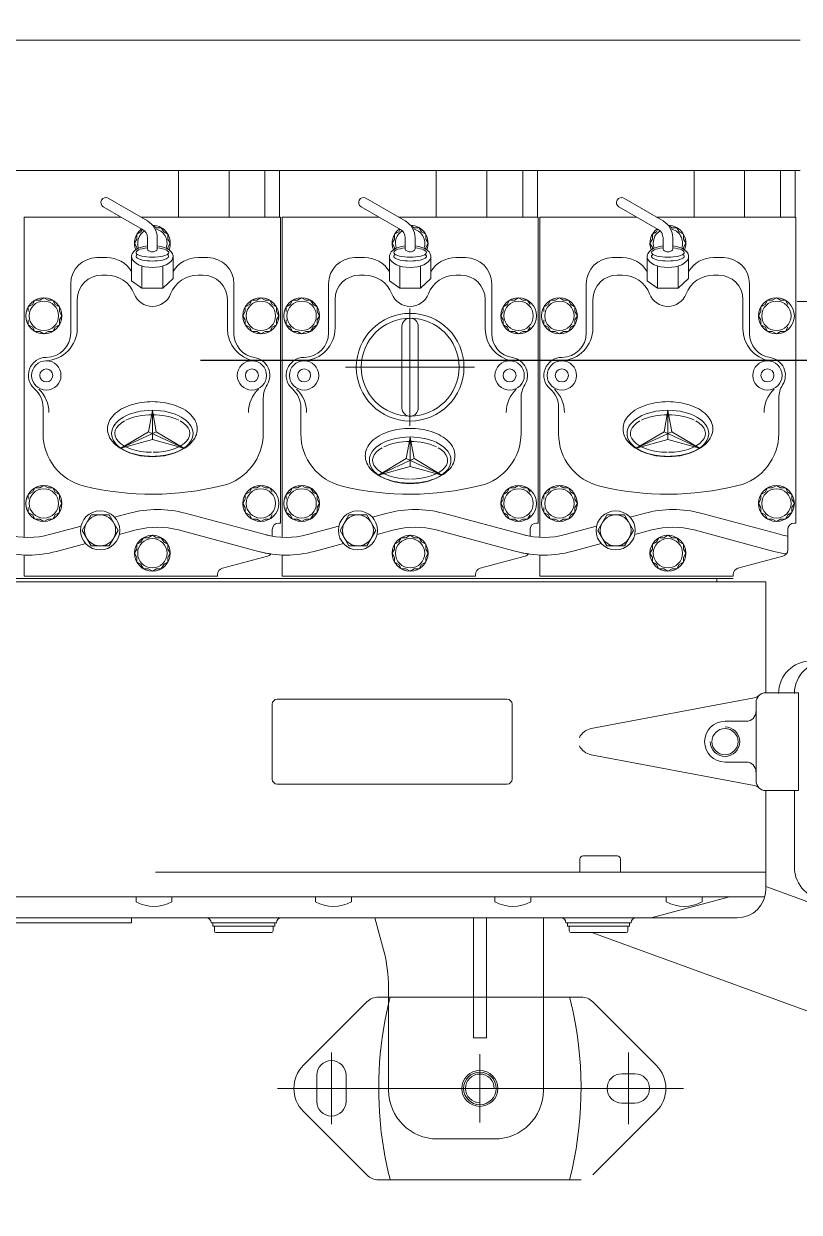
# Model space of a CAD drawing. Header units: millimetres. Extents: x 138823 to 235949, y -69097 to 9810.
# Drawn here: x 156812 to 157442, y -62109 to -61142 of the extents above; entities that cross this region are included whole.
import ezdxf

# ---------------------------------------------------------------- set-up
doc = ezdxf.new("R2010")
doc.units = ezdxf.units.MM
doc.layers.add('0 CASCO', color=7, linetype='Continuous')
doc.layers.add('18 MOTORES E GERADORES', color=14, linetype='Continuous')

msp = doc.modelspace()

# ---------------------------------------------------------------- linework, layer by layer
at = {"layer": '0 CASCO'}
msp.add_open_spline([(146126.82, -63082.43), (146215.2, -62795.19), (146379.47, -62261.32), (146662.98, -61525.14), (146952.93, -60892.1), (147256.1, -60339.25), (147575.41, -59852.68), (147907.4, -59416.74), (148141.96, -59149.6), (148256.81, -59018.8), (148433.31, -58947.24), (148727.39, -58828), (149267.37, -58647.62), (149866.81, -58474.54), (150582.08, -58311.64), (151284.25, -58193.33), (151973.43, -58111.08), (152654.36, -58054.75), (153543.21, -57999.79), (155031.62, -57935.04), (156745.07, -57864.17), (158569.82, -57805.45), (160341.66, -57766.36), (162120.51, -57748.95), (165904.25, -57749.27), (169966.48, -57750.37), (175373.8, -57746.84), (179241.25, -57811.37), (182508.18, -57806.12), (184198.21, -57821.16), (185099.59, -57853.67), (185777.92, -57894.45), (186463.78, -57957.95), (187165.87, -58051.15), (187764.5, -58157.33), (188457.23, -58303.85), (189171.48, -58483.36), (190011.86, -58727.13), (190763.31, -58970.47), (191465.34, -59223.25), (192112.93, -59490.62), (192717.78, -59794.93), (193303.42, -60159.33), (194045.73, -60703.56), (194777.19, -61289.72), (195509.51, -61831.95), (195966.55, -62134.88), (196376.02, -62363.42), (196709.38, -62514.02), (197110.89, -62645.03), (197514.32, -62741.27), (198015.82, -62842.38), (198542.47, -62935.23), (199173.55, -63014.6), (199598.12, -63056.87), (199854.89, -63082.43)], degree=3, knots=[0, 0, 0, 0, 901.347948, 1675.319997, 2364.677603, 2988.840142, 3564.913749, 4109.091785, 4631.178176, 4631.178176, 4631.178176, 5202.378251, 5582.891234, 6338.519578, 7073.266174, 7782.366384, 8473.718568, 9154.846991, 9831.879341, 11145.250803, 13624.165902, 14976.643804, 16622.243106, 18940.880075, 20313.267208, 27973.450232, 31127.646951, 36535.061714, 39576.620039, 40928.546533, 41604.908463, 42282.305172, 42966.969378, 43670.810001, 44406.445425, 44790.246915, 45794.849099, 46614.860763, 47415.011993, 48164.042526, 48852.838016, 49515.641376, 50192.856084, 50919.426916, 52275.645461, 53004.522816, 53652.759672, 53918.536496, 54410.868153, 54747.069908, 55184.163317, 55654.219696, 56281.932144, 56787.842028, 57561.948504, 57561.948504, 57561.948504, 57561.948504], dxfattribs=at)
at = {"layer": '18 MOTORES E GERADORES', "linetype": 'Continuous', "lineweight": 20}
for p, q in [((156395.3, -61155.45), (157443.11, -61155.45)), ((156308.43, -61261.61), (157443.11, -61261.61)), ((156937.48, -61299.44), (156937.48, -61261.61)), ((156978.62, -61299.44), (156978.62, -61261.61)), ((157007.82, -61299.44), (157007.82, -61261.61)), ((157019.76, -61299.44), (157019.76, -61261.61)), ((157147.16, -61299.44), (157147.16, -61261.61)), ((157188.3, -61299.44), (157188.3, -61261.61)), ((157217.5, -61299.44), (157217.5, -61261.61)), ((157229.44, -61299.44), (157229.44, -61261.61)), ((157356.85, -61299.44), (157356.85, -61261.61)), ((157397.99, -61299.44), (157397.99, -61261.61)), ((157427.18, -61299.44), (157427.18, -61261.61)), ((157439.13, -61299.44), (157439.13, -61261.61)), ((156912.27, -61302.53), (156880.34, -61284.1)), ((157121.95, -61302.53), (157090.03, -61284.1)), ((157331.63, -61302.53), (157299.71, -61284.1)), ((156908.28, -61309.42), (156876.36, -61290.99)), ((157117.97, -61309.42), (157086.04, -61290.99)), ((157327.65, -61309.42), (157295.73, -61290.99)), ((156890.99, -61299.44), (156812.07, -61299.44)), ((156812.07, -61299.44), (156812.07, -61559.86)), ((157020.42, -61299.44), (156906.91, -61299.44)), ((157020.42, -61299.44), (157020.42, -61548.27)), ((157021.75, -61299.44), (157021.75, -61559.85)), ((157100.67, -61299.44), (157021.75, -61299.44)), ((157230.11, -61299.44), (157116.6, -61299.44)), ((157230.11, -61299.44), (157230.11, -61548.27)), ((157231.43, -61299.44), (157231.43, -61559.86)), ((157310.35, -61299.44), (157231.43, -61299.44)), ((157439.79, -61299.44), (157326.28, -61299.44)), ((157439.79, -61299.44), (157439.79, -61548.27)), ((156906.99, -61311.42), (156903.6, -61313.37)), ((156903.6, -61313.37), (156903.6, -61317.28)), ((156908.18, -61309.36), (156906.99, -61311.42)), ((156919.63, -61308.03), (156916.72, -61306.34)), ((156923.55, -61308.03), (156919.63, -61308.03)), ((156925.5, -61311.42), (156923.55, -61308.03)), ((156928.89, -61313.37), (156925.5, -61311.42)), ((156928.89, -61317.28), (156928.89, -61313.37)), ((157116.67, -61311.42), (157113.29, -61313.37)), ((157113.29, -61313.37), (157113.29, -61317.28)), ((157117.86, -61309.36), (157116.67, -61311.42)), ((157129.32, -61308.03), (157126.4, -61306.34)), ((157133.23, -61308.03), (157129.32, -61308.03)), ((157135.18, -61311.42), (157133.23, -61308.03)), ((157138.57, -61313.37), (157135.18, -61311.42)), ((157138.57, -61317.28), (157138.57, -61313.37)), ((157326.36, -61311.42), (157322.97, -61313.37)), ((157322.97, -61313.37), (157322.97, -61317.28)), ((157327.54, -61309.36), (157326.36, -61311.42)), ((157339, -61308.03), (157336.08, -61306.34)), ((157342.91, -61308.03), (157339, -61308.03)), ((157344.87, -61311.42), (157342.91, -61308.03)), ((157348.25, -61313.37), (157344.87, -61311.42)), ((157348.25, -61317.28), (157348.25, -61313.37)), ((156903.6, -61317.28), (156901.65, -61320.67)), ((156901.65, -61320.67), (156903.6, -61324.06)), ((156903.6, -61324.06), (156903.6, -61325.48)), ((156912.27, -61325.36), (156912.27, -61316.32)), ((156920.23, -61325.36), (156920.23, -61316.32)), ((156930.85, -61320.67), (156928.89, -61317.28)), ((156928.89, -61324.06), (156930.85, -61320.67)), ((156928.89, -61325.48), (156928.89, -61324.06)), ((157113.29, -61317.28), (157111.33, -61320.67)), ((157111.33, -61320.67), (157113.29, -61324.06)), ((157113.29, -61324.06), (157113.29, -61325.48)), ((157121.95, -61325.36), (157121.95, -61316.32)), ((157129.91, -61325.36), (157129.91, -61316.32)), ((157140.53, -61320.67), (157138.57, -61317.28)), ((157138.57, -61324.06), (157140.53, -61320.67)), ((157138.57, -61325.48), (157138.57, -61324.06)), ((157322.97, -61317.28), (157321.01, -61320.67)), ((157321.01, -61320.67), (157322.97, -61324.06)), ((157322.97, -61324.06), (157322.97, -61325.48)), ((157331.63, -61325.36), (157331.63, -61316.32)), ((157339.59, -61325.36), (157339.59, -61316.32)), ((157350.21, -61320.67), (157348.25, -61317.28)), ((157348.25, -61324.06), (157350.21, -61320.67)), ((157348.25, -61325.48), (157348.25, -61324.06)), ((156871.13, -61332.37), (156879.11, -61332.37)), ((156899.39, -61330.92), (156899.39, -61351.35)), ((156933.1, -61330.92), (156933.1, -61349.39)), ((156953.38, -61332.37), (156961.37, -61332.37)), ((157080.81, -61332.37), (157088.8, -61332.37)), ((157109.07, -61330.92), (157109.07, -61351.35)), ((157142.79, -61330.92), (157142.79, -61349.39)), ((157163.06, -61332.37), (157171.05, -61332.37)), ((157290.49, -61332.37), (157298.48, -61332.37)), ((157318.76, -61330.92), (157318.76, -61351.35)), ((157352.47, -61330.92), (157352.47, -61349.39)), ((157372.75, -61332.37), (157380.73, -61332.37)), ((156907.82, -61339.24), (156907.82, -61357.23)), ((156924.68, -61339.24), (156924.68, -61357.23)), ((157117.5, -61339.24), (157117.5, -61357.23)), ((157134.36, -61339.24), (157134.36, -61357.23)), ((157327.18, -61339.24), (157327.18, -61357.23)), ((157344.04, -61339.24), (157344.04, -61357.23)), ((156849.89, -61353.61), (156849.89, -61393.66)), ((156875.11, -61346.59), (156879.11, -61346.59)), ((156907.82, -61357.23), (156899.39, -61351.35)), ((156924.68, -61357.23), (156933.1, -61349.39)), ((156953.38, -61346.59), (156957.39, -61346.59)), ((156982.6, -61353.61), (156982.6, -61394.07)), ((157059.57, -61353.61), (157059.57, -61393.66)), ((157084.79, -61346.59), (157088.8, -61346.59)), ((157117.5, -61357.23), (157109.07, -61351.35)), ((157134.36, -61357.23), (157142.79, -61349.39)), ((157163.06, -61346.59), (157167.07, -61346.59)), ((157192.28, -61353.61), (157192.28, -61394.07)), ((157269.26, -61353.61), (157269.26, -61393.66)), ((157294.47, -61346.59), (157298.48, -61346.59)), ((157327.18, -61357.23), (157318.76, -61351.35)), ((157344.04, -61357.23), (157352.47, -61349.39)), ((157372.75, -61346.59), (157376.75, -61346.59)), ((157401.97, -61353.61), (157401.97, -61394.07)), ((156907.82, -61357.23), (156924.68, -61357.23)), ((157117.5, -61357.23), (157134.36, -61357.23)), ((157327.18, -61357.23), (157344.04, -61357.23)), ((156818.74, -61370.47), (156815.35, -61372.43)), ((156815.35, -61372.43), (156815.35, -61376.34)), ((156820.7, -61367.08), (156818.74, -61370.47)), ((156824.61, -61367.08), (156820.7, -61367.08)), ((156827.99, -61365.13), (156824.61, -61367.08)), ((156831.38, -61367.08), (156827.99, -61365.13)), ((156835.29, -61367.08), (156831.38, -61367.08)), ((156837.25, -61370.47), (156835.29, -61367.08)), ((156840.64, -61372.43), (156837.25, -61370.47)), ((156840.64, -61376.34), (156840.64, -61372.43)), ((156855.2, -61366.5), (156855.2, -61389.7)), ((156977.29, -61366.5), (156977.29, -61390.26)), ((156995.24, -61370.47), (156991.86, -61372.43)), ((156991.86, -61372.43), (156991.86, -61376.34)), ((156997.2, -61367.08), (156995.24, -61370.47)), ((157001.11, -61367.08), (156997.2, -61367.08)), ((157004.5, -61365.13), (157001.11, -61367.08)), ((157007.89, -61367.08), (157004.5, -61365.13)), ((157011.8, -61367.08), (157007.89, -61367.08)), ((157013.75, -61370.47), (157011.8, -61367.08)), ((157013.75, -61370.47), (157017.14, -61372.43)), ((157017.14, -61372.43), (157017.14, -61376.34)), ((157028.42, -61370.47), (157025.03, -61372.43)), ((157025.03, -61372.43), (157025.03, -61376.34)), ((157030.38, -61367.08), (157028.42, -61370.47)), ((157034.29, -61367.08), (157030.38, -61367.08)), ((157037.68, -61365.13), (157034.29, -61367.08)), ((157041.06, -61367.08), (157037.68, -61365.13)), ((157044.98, -61367.08), (157041.06, -61367.08)), ((157046.93, -61370.47), (157044.98, -61367.08)), ((157050.32, -61372.43), (157046.93, -61370.47)), ((157050.32, -61376.34), (157050.32, -61372.43)), ((157064.88, -61366.5), (157064.88, -61389.7)), ((157186.98, -61366.5), (157186.98, -61390.26)), ((157204.93, -61370.47), (157201.54, -61372.43)), ((157201.54, -61372.43), (157201.54, -61376.34)), ((157206.88, -61367.08), (157204.93, -61370.47)), ((157210.79, -61367.08), (157206.88, -61367.08)), ((157214.18, -61365.13), (157210.79, -61367.08)), ((157217.57, -61367.08), (157214.18, -61365.13)), ((157221.48, -61367.08), (157217.57, -61367.08)), ((157223.44, -61370.47), (157221.48, -61367.08)), ((157238.1, -61370.47), (157234.72, -61372.43)), ((157234.72, -61372.43), (157234.72, -61376.34)), ((157240.06, -61367.08), (157238.1, -61370.47)), ((157243.97, -61367.08), (157240.06, -61367.08)), ((157247.36, -61365.13), (157243.97, -61367.08)), ((157250.75, -61367.08), (157247.36, -61365.13)), ((157254.66, -61367.08), (157250.75, -61367.08)), ((157256.61, -61370.47), (157254.66, -61367.08)), ((157260, -61372.43), (157256.61, -61370.47)), ((157260, -61376.34), (157260, -61372.43)), ((157274.57, -61366.5), (157274.57, -61389.7)), ((157396.66, -61366.5), (157396.66, -61390.26)), ((157414.61, -61370.47), (157411.22, -61372.43)), ((157411.22, -61372.43), (157411.22, -61376.34)), ((157416.57, -61367.08), (157414.61, -61370.47)), ((157420.48, -61367.08), (157416.57, -61367.08)), ((157423.86, -61365.13), (157420.48, -61367.08)), ((157427.25, -61367.08), (157423.86, -61365.13)), ((157431.16, -61367.08), (157427.25, -61367.08)), ((157433.12, -61370.47), (157431.16, -61367.08)), ((157604.61, -61368.18), (157440.71, -61368.18)), ((156842.59, -61379.73), (156840.64, -61376.34)), ((156840.64, -61383.11), (156842.59, -61379.73)), ((156991.86, -61376.34), (156989.9, -61379.73)), ((156989.9, -61379.73), (156991.86, -61383.11)), ((157017.14, -61376.34), (157019.1, -61379.73)), ((157019.1, -61379.73), (157017.14, -61383.11)), ((157052.28, -61379.73), (157050.32, -61376.34)), ((157050.32, -61383.11), (157052.28, -61379.73)), ((157125.82, -61469.23), (157125.82, -61373.83)), ((157201.54, -61376.34), (157199.58, -61379.73)), ((157199.58, -61379.73), (157201.54, -61383.11)), ((157261.96, -61379.73), (157260, -61376.34)), ((157260, -61383.11), (157261.96, -61379.73)), ((157411.22, -61376.34), (157409.27, -61379.73)), ((157409.27, -61379.73), (157411.22, -61383.11)), ((156815.35, -61383.11), (156815.35, -61387.03)), ((156815.35, -61387.03), (156818.74, -61388.98)), ((156818.74, -61388.98), (156820.7, -61392.37)), ((156820.7, -61392.37), (156824.61, -61392.37)), ((156824.61, -61392.37), (156827.99, -61394.32)), ((156827.99, -61394.32), (156831.38, -61392.37)), ((156831.38, -61392.37), (156835.29, -61392.37)), ((156835.29, -61392.37), (156837.25, -61388.98)), ((156837.25, -61388.98), (156840.64, -61387.03)), ((156840.64, -61387.03), (156840.64, -61383.11)), ((156991.86, -61383.11), (156991.86, -61387.03)), ((156991.86, -61387.03), (156995.24, -61388.98)), ((156995.24, -61388.98), (156997.2, -61392.37)), ((156997.2, -61392.37), (157001.11, -61392.37)), ((157001.11, -61392.37), (157004.5, -61394.32)), ((157004.5, -61394.32), (157007.89, -61392.37)), ((157007.89, -61392.37), (157011.8, -61392.37)), ((157011.8, -61392.37), (157013.75, -61388.98)), ((157017.14, -61387.03), (157013.75, -61388.98)), ((157017.14, -61383.11), (157017.14, -61387.03)), ((157025.03, -61383.11), (157025.03, -61387.03)), ((157025.03, -61387.03), (157028.42, -61388.98)), ((157028.42, -61388.98), (157030.38, -61392.37)), ((157030.38, -61392.37), (157034.29, -61392.37)), ((157034.29, -61392.37), (157037.68, -61394.32)), ((157037.68, -61394.32), (157041.06, -61392.37)), ((157041.06, -61392.37), (157044.98, -61392.37)), ((157044.98, -61392.37), (157046.93, -61388.98)), ((157046.93, -61388.98), (157050.32, -61387.03)), ((157050.32, -61387.03), (157050.32, -61383.11)), ((157119.29, -61454.71), (157119.29, -61388.35)), ((157132.56, -61454.71), (157132.56, -61388.35)), ((157201.54, -61383.11), (157201.54, -61387.03)), ((157201.54, -61387.03), (157204.93, -61388.98)), ((157204.93, -61388.98), (157206.88, -61392.37)), ((157206.88, -61392.37), (157210.79, -61392.37)), ((157210.79, -61392.37), (157214.18, -61394.32)), ((157214.18, -61394.32), (157217.57, -61392.37)), ((157217.57, -61392.37), (157221.48, -61392.37)), ((157221.48, -61392.37), (157223.44, -61388.98)), ((157234.72, -61383.11), (157234.72, -61387.03)), ((157234.72, -61387.03), (157238.1, -61388.98)), ((157238.1, -61388.98), (157240.06, -61392.37)), ((157240.06, -61392.37), (157243.97, -61392.37)), ((157243.97, -61392.37), (157247.36, -61394.32)), ((157247.36, -61394.32), (157250.75, -61392.37)), ((157250.75, -61392.37), (157254.66, -61392.37)), ((157254.66, -61392.37), (157256.61, -61388.98)), ((157256.61, -61388.98), (157260, -61387.03)), ((157260, -61387.03), (157260, -61383.11)), ((157411.22, -61383.11), (157411.22, -61387.03)), ((157411.22, -61387.03), (157414.61, -61388.98)), ((157414.61, -61388.98), (157416.57, -61392.37)), ((157416.57, -61392.37), (157420.48, -61392.37)), ((157420.48, -61392.37), (157423.86, -61394.32)), ((157423.86, -61394.32), (157427.25, -61392.37)), ((157427.25, -61392.37), (157431.16, -61392.37)), ((157431.16, -61392.37), (157433.12, -61388.98)), ((157178.38, -61421.53), (157073.48, -61421.53)), ((157006.49, -61446.55), (157006.49, -61475.33)), ((157216.17, -61446.55), (157216.17, -61475.33)), ((157425.85, -61446.55), (157425.85, -61475.33)), ((156827.33, -61454.27), (156827.33, -61475.66)), ((156916.25, -61456.86), (156913.09, -61473.97)), ((156916.25, -61456.5), (156916.25, -61480.38)), ((156919.4, -61473.97), (156916.25, -61456.86)), ((157037.01, -61454.27), (157037.01, -61475.66)), ((157246.7, -61454.27), (157246.7, -61475.66)), ((157335.61, -61456.86), (157332.46, -61473.97)), ((157335.61, -61456.5), (157335.61, -61480.38)), ((157338.77, -61473.97), (157335.61, -61456.86)), ((156913.09, -61473.97), (156890.55, -61487.42)), ((156919.4, -61473.97), (156890.55, -61487.42)), ((156913.09, -61473.97), (156941.94, -61487.42)), ((156941.94, -61487.42), (156919.4, -61473.97)), ((157125.93, -61478.64), (157122.78, -61495.75)), ((157125.93, -61478.29), (157125.93, -61502.16)), ((157129.08, -61495.75), (157125.93, -61478.64)), ((157332.46, -61473.97), (157309.92, -61487.42)), ((157338.77, -61473.97), (157309.92, -61487.42)), ((157332.46, -61473.97), (157361.3, -61487.42)), ((157361.3, -61487.42), (157338.77, -61473.97)), ((156916.25, -61480.38), (156890.55, -61487.42)), ((156941.94, -61487.42), (156916.25, -61480.38)), ((157335.61, -61480.38), (157309.92, -61487.42)), ((157361.3, -61487.42), (157335.61, -61480.38)), ((157122.78, -61495.75), (157100.24, -61509.2)), ((157129.08, -61495.75), (157100.24, -61509.2)), ((157122.78, -61495.75), (157151.62, -61509.2)), ((157151.62, -61509.2), (157129.08, -61495.75)), ((157125.93, -61502.16), (157100.24, -61509.2)), ((157151.62, -61509.2), (157125.93, -61502.16)), ((156827.99, -61517.75), (156824.61, -61519.7)), ((156831.38, -61519.7), (156827.99, -61517.75)), ((157004.5, -61517.75), (157001.11, -61519.7)), ((157007.89, -61519.7), (157004.5, -61517.75)), ((157037.68, -61517.75), (157034.29, -61519.7)), ((157041.06, -61519.7), (157037.68, -61517.75)), ((157214.18, -61517.75), (157210.79, -61519.7)), ((157217.57, -61519.7), (157214.18, -61517.75)), ((157247.36, -61517.75), (157243.97, -61519.7)), ((157250.75, -61519.7), (157247.36, -61517.75)), ((157423.86, -61517.75), (157420.48, -61519.7)), ((157427.25, -61519.7), (157423.86, -61517.75)), ((156818.74, -61523.09), (156815.35, -61525.04)), ((156815.35, -61525.04), (156815.35, -61528.96)), ((156820.7, -61519.7), (156818.74, -61523.09)), ((156824.61, -61519.7), (156820.7, -61519.7)), ((156835.29, -61519.7), (156831.38, -61519.7)), ((156837.25, -61523.09), (156835.29, -61519.7)), ((156840.64, -61525.04), (156837.25, -61523.09)), ((156840.64, -61528.96), (156840.64, -61525.04)), ((156995.24, -61523.09), (156991.86, -61525.04)), ((156991.86, -61525.04), (156991.86, -61528.96)), ((156997.2, -61519.7), (156995.24, -61523.09)), ((157001.11, -61519.7), (156997.2, -61519.7)), ((157011.8, -61519.7), (157007.89, -61519.7)), ((157013.75, -61523.09), (157011.8, -61519.7)), ((157028.42, -61523.09), (157025.03, -61525.04)), ((157025.03, -61525.04), (157025.03, -61528.96)), ((157030.38, -61519.7), (157028.42, -61523.09)), ((157034.29, -61519.7), (157030.38, -61519.7)), ((157044.98, -61519.7), (157041.06, -61519.7)), ((157046.93, -61523.09), (157044.98, -61519.7)), ((157050.32, -61525.04), (157046.93, -61523.09)), ((157050.32, -61528.96), (157050.32, -61525.04)), ((157204.93, -61523.09), (157201.54, -61525.04)), ((157201.54, -61525.04), (157201.54, -61528.96)), ((157206.88, -61519.7), (157204.93, -61523.09)), ((157210.79, -61519.7), (157206.88, -61519.7)), ((157221.48, -61519.7), (157217.57, -61519.7)), ((157223.44, -61523.09), (157221.48, -61519.7)), ((157238.1, -61523.09), (157234.72, -61525.04)), ((157234.72, -61525.04), (157234.72, -61528.96)), ((157240.06, -61519.7), (157238.1, -61523.09)), ((157243.97, -61519.7), (157240.06, -61519.7)), ((157254.66, -61519.7), (157250.75, -61519.7)), ((157256.61, -61523.09), (157254.66, -61519.7)), ((157260, -61525.04), (157256.61, -61523.09)), ((157260, -61528.96), (157260, -61525.04)), ((157414.61, -61523.09), (157411.22, -61525.04)), ((157411.22, -61525.04), (157411.22, -61528.96)), ((157416.57, -61519.7), (157414.61, -61523.09)), ((157420.48, -61519.7), (157416.57, -61519.7)), ((157431.16, -61519.7), (157427.25, -61519.7)), ((157433.12, -61523.09), (157431.16, -61519.7)), ((157436.51, -61525.04), (157433.12, -61523.09)), ((157436.51, -61528.96), (157436.51, -61525.04)), ((156815.35, -61535.73), (156815.35, -61539.64)), ((156842.59, -61532.34), (156840.64, -61528.96)), ((156840.64, -61535.73), (156842.59, -61532.34)), ((156840.64, -61539.64), (156840.64, -61535.73)), ((156991.86, -61528.96), (156989.9, -61532.34)), ((156989.9, -61532.34), (156991.86, -61535.73)), ((156991.86, -61535.73), (156991.86, -61539.64)), ((157025.03, -61535.73), (157025.03, -61539.64)), ((157052.28, -61532.34), (157050.32, -61528.96)), ((157050.32, -61535.73), (157052.28, -61532.34)), ((157050.32, -61539.64), (157050.32, -61535.73)), ((157201.54, -61528.96), (157199.58, -61532.34)), ((157199.58, -61532.34), (157201.54, -61535.73)), ((157201.54, -61535.73), (157201.54, -61539.64)), ((157234.72, -61535.73), (157234.72, -61539.64)), ((157261.96, -61532.34), (157260, -61528.96)), ((157260, -61535.73), (157261.96, -61532.34)), ((157260, -61539.64), (157260, -61535.73)), ((157411.22, -61528.96), (157409.27, -61532.34)), ((157409.27, -61532.34), (157411.22, -61535.73)), ((157411.22, -61535.73), (157411.22, -61539.64)), ((157438.46, -61532.34), (157436.51, -61528.96)), ((157436.51, -61535.73), (157438.46, -61532.34)), ((157436.51, -61539.64), (157436.51, -61535.73)), ((156815.35, -61539.64), (156818.74, -61541.6)), ((156818.74, -61541.6), (156820.7, -61544.99)), ((156820.7, -61544.99), (156824.61, -61544.99)), ((156824.61, -61544.99), (156827.99, -61546.94)), ((156827.99, -61546.94), (156831.38, -61544.99)), ((156831.38, -61544.99), (156835.29, -61544.99)), ((156835.29, -61544.99), (156837.25, -61541.6)), ((156837.25, -61541.6), (156840.64, -61539.64)), ((156866.5, -61541.63), (156859.22, -61554.24)), ((156881.06, -61541.63), (156866.5, -61541.63)), ((156888.34, -61554.24), (156881.06, -61541.63)), ((156885.56, -61543.53), (156897.7, -61540.27)), ((157008.04, -61557.69), (156943.04, -61540.27)), ((156991.86, -61539.64), (156995.24, -61541.6)), ((156995.24, -61541.6), (156997.2, -61544.99)), ((156997.2, -61544.99), (157001.11, -61544.99)), ((157001.11, -61544.99), (157004.5, -61546.94)), ((157004.5, -61546.94), (157007.89, -61544.99)), ((157007.89, -61544.99), (157011.8, -61544.99)), ((157011.8, -61544.99), (157013.75, -61541.6)), ((157025.03, -61539.64), (157028.42, -61541.6)), ((157028.42, -61541.6), (157030.38, -61544.99)), ((157030.38, -61544.99), (157034.29, -61544.99)), ((157034.29, -61544.99), (157037.68, -61546.94)), ((157037.68, -61546.94), (157041.06, -61544.99)), ((157041.06, -61544.99), (157044.98, -61544.99)), ((157044.98, -61544.99), (157046.93, -61541.6)), ((157046.93, -61541.6), (157050.32, -61539.64)), ((157076.18, -61541.63), (157068.9, -61554.24)), ((157090.74, -61541.63), (157076.18, -61541.63)), ((157098.02, -61554.24), (157090.74, -61541.63)), ((157095.24, -61543.53), (157107.38, -61540.27)), ((157217.72, -61557.69), (157152.72, -61540.27)), ((157201.54, -61539.64), (157204.93, -61541.6)), ((157204.93, -61541.6), (157206.88, -61544.99)), ((157206.88, -61544.99), (157210.79, -61544.99)), ((157210.79, -61544.99), (157214.18, -61546.94)), ((157214.18, -61546.94), (157217.57, -61544.99)), ((157217.57, -61544.99), (157221.48, -61544.99)), ((157221.48, -61544.99), (157223.44, -61541.6)), ((157234.72, -61539.64), (157238.1, -61541.6)), ((157238.1, -61541.6), (157240.06, -61544.99)), ((157240.06, -61544.99), (157243.97, -61544.99)), ((157243.97, -61544.99), (157247.36, -61546.94)), ((157247.36, -61546.94), (157250.75, -61544.99)), ((157250.75, -61544.99), (157254.66, -61544.99)), ((157254.66, -61544.99), (157256.61, -61541.6)), ((157256.61, -61541.6), (157260, -61539.64)), ((157285.87, -61541.63), (157278.59, -61554.24)), ((157300.42, -61541.63), (157285.87, -61541.63)), ((157307.7, -61554.24), (157300.42, -61541.63)), ((157304.93, -61543.53), (157317.07, -61540.27)), ((157427.4, -61557.69), (157362.41, -61540.27)), ((157411.22, -61539.64), (157414.61, -61541.6)), ((157414.61, -61541.6), (157416.57, -61544.99)), ((157416.57, -61544.99), (157420.48, -61544.99)), ((157420.48, -61544.99), (157423.86, -61546.94)), ((157423.86, -61546.94), (157427.25, -61544.99)), ((157427.25, -61544.99), (157431.16, -61544.99)), ((157431.16, -61544.99), (157433.12, -61541.6)), ((157433.12, -61541.6), (157436.51, -61539.64)), ((156858.22, -61550.85), (156832.7, -61557.69)), ((156859.22, -61554.24), (156866.5, -61566.85)), ((156881.06, -61566.85), (156888.34, -61554.24)), ((156889.34, -61557.63), (156903.2, -61553.91)), ((157002.54, -61571.33), (156937.55, -61553.91)), ((157013.79, -61553.58), (157013.79, -61558.96)), ((157020.42, -61548.27), (157019.1, -61548.27)), ((157067.9, -61550.85), (157042.39, -61557.69)), ((157068.9, -61554.24), (157076.18, -61566.85)), ((157090.74, -61566.85), (157098.02, -61554.24)), ((157099.02, -61557.63), (157112.88, -61553.91)), ((157212.23, -61571.33), (157147.23, -61553.91)), ((157223.47, -61553.58), (157223.47, -61558.96)), ((157230.11, -61548.27), (157228.78, -61548.27)), ((157277.58, -61550.85), (157252.07, -61557.69)), ((157278.59, -61554.24), (157285.87, -61566.85)), ((157300.42, -61566.85), (157307.7, -61554.24)), ((157308.71, -61557.63), (157322.56, -61553.91)), ((157421.91, -61571.33), (157356.91, -61553.91)), ((157433.15, -61553.58), (157433.15, -61570.11)), ((157439.79, -61548.27), (157438.46, -61548.27)), ((156862, -61564.95), (156838.2, -61571.33)), ((156906.99, -61563.57), (156903.6, -61565.52)), ((156903.6, -61565.52), (156903.6, -61569.43)), ((156908.95, -61560.18), (156906.99, -61563.57)), ((156912.86, -61560.18), (156908.95, -61560.18)), ((156916.25, -61558.22), (156912.86, -61560.18)), ((156919.63, -61560.18), (156916.25, -61558.22)), ((156923.55, -61560.18), (156919.63, -61560.18)), ((156925.5, -61563.57), (156923.55, -61560.18)), ((156928.89, -61565.52), (156925.5, -61563.57)), ((156928.89, -61569.43), (156928.89, -61565.52)), ((157071.68, -61564.95), (157047.88, -61571.33)), ((157116.67, -61563.57), (157113.29, -61565.52)), ((157113.29, -61565.52), (157113.29, -61569.43)), ((157118.63, -61560.18), (157116.67, -61563.57)), ((157122.54, -61560.18), (157118.63, -61560.18)), ((157125.93, -61558.22), (157122.54, -61560.18)), ((157129.32, -61560.18), (157125.93, -61558.22)), ((157133.23, -61560.18), (157129.32, -61560.18)), ((157135.18, -61563.57), (157133.23, -61560.18)), ((157138.57, -61565.52), (157135.18, -61563.57)), ((157138.57, -61569.43), (157138.57, -61565.52)), ((157281.36, -61564.95), (157257.56, -61571.33)), ((157326.36, -61563.57), (157322.97, -61565.52)), ((157322.97, -61565.52), (157322.97, -61569.43)), ((157328.31, -61560.18), (157326.36, -61563.57)), ((157332.22, -61560.18), (157328.31, -61560.18)), ((157335.61, -61558.22), (157332.22, -61560.18)), ((157339, -61560.18), (157335.61, -61558.22)), ((157342.91, -61560.18), (157339, -61560.18)), ((157344.87, -61563.57), (157342.91, -61560.18)), ((157348.25, -61565.52), (157344.87, -61563.57)), ((157348.25, -61569.43), (157348.25, -61565.52)), ((156812.07, -61574.22), (156812.07, -61591.4)), ((156866.5, -61566.85), (156881.06, -61566.85)), ((156903.6, -61569.43), (156901.65, -61572.82)), ((156901.65, -61572.82), (156903.6, -61576.21)), ((156903.6, -61576.21), (156903.6, -61580.12)), ((156930.85, -61572.82), (156928.89, -61569.43)), ((156928.89, -61576.21), (156930.85, -61572.82)), ((156928.89, -61580.12), (156928.89, -61576.21)), ((157009.85, -61575.23), (156973.27, -61585.04)), ((157021.75, -61574.25), (157021.75, -61591.4)), ((157076.18, -61566.85), (157090.74, -61566.85)), ((157113.29, -61569.43), (157111.33, -61572.82)), ((157111.33, -61572.82), (157113.29, -61576.21)), ((157113.29, -61576.21), (157113.29, -61580.12)), ((157140.53, -61572.82), (157138.57, -61569.43)), ((157138.57, -61576.21), (157140.53, -61572.82)), ((157138.57, -61580.12), (157138.57, -61576.21)), ((157219.54, -61575.23), (157182.95, -61585.04)), ((157231.43, -61574.25), (157231.43, -61591.4)), ((157285.87, -61566.85), (157300.42, -61566.85)), ((157322.97, -61569.43), (157321.01, -61572.82)), ((157321.01, -61572.82), (157322.97, -61576.21)), ((157322.97, -61576.21), (157322.97, -61580.12)), ((157350.21, -61572.82), (157348.25, -61569.43)), ((157348.25, -61576.21), (157350.21, -61572.82)), ((157348.25, -61580.12), (157348.25, -61576.21)), ((157429.22, -61575.23), (157392.63, -61585.04)), ((156903.6, -61580.12), (156906.99, -61582.08)), ((156906.99, -61582.08), (156908.95, -61585.46)), ((156908.95, -61585.46), (156912.86, -61585.46)), ((156912.86, -61585.46), (156916.25, -61587.42)), ((156916.25, -61587.42), (156919.63, -61585.46)), ((156919.63, -61585.46), (156923.55, -61585.46)), ((156923.55, -61585.46), (156925.5, -61582.08)), ((156925.5, -61582.08), (156928.89, -61580.12)), ((157113.29, -61580.12), (157116.67, -61582.08)), ((157116.67, -61582.08), (157118.63, -61585.46)), ((157118.63, -61585.46), (157122.54, -61585.46)), ((157122.54, -61585.46), (157125.93, -61587.42)), ((157125.93, -61587.42), (157129.32, -61585.46)), ((157129.32, -61585.46), (157133.23, -61585.46)), ((157133.23, -61585.46), (157135.18, -61582.08)), ((157135.18, -61582.08), (157138.57, -61580.12)), ((157322.97, -61580.12), (157326.36, -61582.08)), ((157326.36, -61582.08), (157328.31, -61585.46)), ((157328.31, -61585.46), (157332.22, -61585.46)), ((157332.22, -61585.46), (157335.61, -61587.42)), ((157335.61, -61587.42), (157339, -61585.46)), ((157339, -61585.46), (157342.91, -61585.46)), ((157342.91, -61585.46), (157344.87, -61582.08)), ((157344.87, -61582.08), (157348.25, -61580.12)), ((157375.43, -61593.39), (156183.02, -61593.39)), ((156969.33, -61591.4), (156812.07, -61591.4)), ((156969.33, -61593.39), (156812.07, -61593.39)), ((156969.33, -61590.16), (156969.33, -61591.4)), ((157179.01, -61591.4), (157021.75, -61591.4)), ((157179.01, -61593.39), (157021.75, -61593.39)), ((157179.01, -61590.16), (157179.01, -61591.4)), ((157388.7, -61591.4), (157231.43, -61591.4)), ((157388.7, -61593.39), (157231.43, -61593.39)), ((157375.43, -61593.39), (157375.43, -61596.04)), ((157388.7, -61590.16), (157388.7, -61591.4)), ((157415.24, -61596.04), (156110.69, -61596.04)), ((157415.24, -61596.04), (157415.24, -61686.29)), ((157204.89, -61691.6), (157017.77, -61691.6)), ((157405.84, -61690.44), (157273.22, -61715.51)), ((157415.24, -61686.29), (157441.78, -61686.29)), ((157441.78, -61686.29), (157441.78, -61765.91)), ((157013.79, -61695.58), (157013.79, -61756.62)), ((157208.87, -61695.58), (157208.87, -61756.62)), ((157407.28, -61694.25), (157407.28, -61757.95)), ((157382.06, -61709.51), (157399.31, -61709.51)), ((157405.84, -61761.76), (157273.22, -61736.69)), ((157382.06, -61742.69), (157399.31, -61742.69)), ((157204.89, -61760.61), (157017.77, -61760.61)), ((157415.24, -61765.91), (157441.78, -61765.91)), ((157415.24, -61765.91), (157415.24, -61832.27)), ((157438.59, -61828.29), (157438.59, -61765.91)), ((157263.95, -61832.27), (157263.95, -61821.65)), ((157266.6, -61819), (157294.47, -61819)), ((157297.13, -61821.65), (157297.13, -61832.27)), ((157415.24, -61832.27), (156918.7, -61832.27)), ((157415.24, -61832.27), (157415.24, -61846.2)), ((157415.24, -61843.9), (157548.37, -61892.36)), ((156128.73, -61852.18), (157414.46, -61852.18)), ((156902.98, -61852.18), (156932.17, -61852.18)), ((156902.98, -61852.18), (156902.98, -61856.27)), ((156932.17, -61852.18), (156932.17, -61856.26)), ((157048.96, -61852.18), (157078.15, -61852.18)), ((157048.96, -61852.18), (157048.96, -61856.27)), ((157078.15, -61852.18), (157078.15, -61856.26)), ((157194.94, -61852.18), (157224.14, -61852.18)), ((157194.94, -61852.18), (157194.94, -61856.27)), ((157224.14, -61852.18), (157224.14, -61856.26)), ((157385.61, -61852.4), (157322.06, -61869.43)), ((157334.28, -61852.18), (157363.48, -61852.18)), ((157334.28, -61852.18), (157334.28, -61856.27)), ((157363.48, -61852.18), (157363.48, -61856.26)), ((156151.17, -61869.43), (157392.01, -61869.43)), ((156643.86, -61873.41), (156899.33, -61873.41)), ((156899.33, -61869.43), (156899.33, -61873.41)), ((156964.02, -61873.41), (157017.11, -61873.41)), ((156965.35, -61873.41), (156965.35, -61876.06)), ((157015.78, -61873.41), (157015.78, -61876.06)), ((157104.28, -61895.38), (157097.32, -61869.43)), ((157177.35, -61869.43), (157177.35, -61966.97)), ((157187.97, -61869.43), (157187.97, -61966.97)), ((157234.42, -61869.43), (157234.42, -62009.44)), ((157252.67, -61873.41), (157305.75, -61873.41)), ((157253.99, -61873.41), (157253.99, -61876.06)), ((157304.42, -61873.41), (157304.42, -61876.06)), ((156990.56, -61876.06), (156965.35, -61876.06)), ((156966.68, -61876.06), (156966.68, -61880.04)), ((156990.56, -61881.37), (156968, -61881.37)), ((156990.56, -61876.06), (157015.78, -61876.06)), ((156990.56, -61881.37), (157013.13, -61881.37)), ((157014.45, -61876.06), (157014.45, -61880.04)), ((157279.21, -61876.06), (157253.99, -61876.06)), ((157255.32, -61876.06), (157255.32, -61880.04)), ((157279.21, -61881.37), (157256.65, -61881.37)), ((157273.73, -61881.37), (157519.77, -61970.92)), ((157279.21, -61876.06), (157304.42, -61876.06)), ((157279.21, -61881.37), (157301.77, -61881.37)), ((157303.1, -61876.06), (157303.1, -61880.04)), ((157108.11, -61933.79), (157100.19, -61933.79)), ((157108.11, -61933.79), (157234.42, -61933.79)), ((157108.35, -61926.29), (157108.35, -62009.44)), ((157234.42, -61933.79), (157265.13, -61933.79)), ((157262.84, -61933.79), (157265.13, -61933.79)), ((157039.15, -61989.34), (157090.81, -61937.68)), ((157326.18, -61989.34), (157274.52, -61937.68)), ((157187.97, -61966.97), (157177.35, -61966.97)), ((157061.9, -62037.31), (157061.9, -61978.91)), ((157182.66, -61980.24), (157182.66, -62035.98)), ((157303.43, -62037.31), (157303.43, -61978.91)), ((157049.95, -62018.73), (157049.95, -61997.49)), ((157073.84, -62018.73), (157073.84, -61997.49)), ((157298.12, -61996.17), (157308.74, -61996.17)), ((157018.1, -62008.11), (157348.35, -62008.11)), ((157210.53, -62008.11), (157154.79, -62008.11)), ((157298.12, -62020.05), (157308.74, -62020.05)), ((157039.15, -62026.88), (157090.81, -62078.54)), ((157326.18, -62026.88), (157274.52, -62078.54)), ((157194.61, -62049.25), (157148.16, -62049.25)), ((157100.19, -62082.43), (157265.13, -62082.43))]:
    msp.add_line(p, q, dxfattribs=at)
at = {"layer": '18 MOTORES E GERADORES'}
for p, q in [((156955.5, -61415.78, -2867.5), (157426.3, -61415.78, -2937.86)), ((157426.3, -61415.78, -2937.86), (157869.44, -61415.78, -2991.67))]:
    msp.add_line(p, q, dxfattribs=at)
at = {"layer": '18 MOTORES E GERADORES', "linetype": 'Continuous', "lineweight": 20}
for centre, radius in [((156827.99, -61379.73), 14.6), ((156827.99, -61379.73), 11.94), ((157004.5, -61379.73), 14.6), ((157004.5, -61379.73), 11.94), ((157037.68, -61379.73), 14.6), ((157037.68, -61379.73), 11.94), ((157214.18, -61379.73), 14.6), ((157214.18, -61379.73), 11.94), ((157247.36, -61379.73), 14.6), ((157247.36, -61379.73), 11.94), ((157423.86, -61379.73), 14.6), ((157423.86, -61379.73), 11.94), ((157125.93, -61421.53), 43.79), ((157125.93, -61421.53), 39.81), ((156829.99, -61428.17), 11.94), ((156997.2, -61428.17), 11.94), ((157039.67, -61428.17), 11.94), ((157206.88, -61428.17), 11.94), ((157249.35, -61428.17), 11.94), ((157416.57, -61428.17), 11.94), ((156829.99, -61428.17), 5.31), ((156997.2, -61428.17), 5.31), ((157039.67, -61428.17), 5.31), ((157206.88, -61428.17), 5.31), ((157249.35, -61428.17), 5.31), ((157416.57, -61428.17), 5.31), ((156827.99, -61532.34), 14.6), ((157004.5, -61532.34), 14.6), ((157037.68, -61532.34), 14.6), ((157214.18, -61532.34), 14.6), ((157247.36, -61532.34), 14.6), ((157423.86, -61532.34), 14.6), ((156827.99, -61532.34), 11.94), ((157004.5, -61532.34), 11.94), ((157037.68, -61532.34), 11.94), ((157214.18, -61532.34), 11.94), ((157247.36, -61532.34), 11.94), ((157423.86, -61532.34), 11.94), ((156873.78, -61554.24), 15.93), ((156873.78, -61554.24), 12.61), ((157083.46, -61554.24), 15.93), ((157083.46, -61554.24), 12.61), ((157293.14, -61554.24), 15.93), ((157293.14, -61554.24), 12.61), ((156916.25, -61572.82), 14.6), ((156916.25, -61572.82), 11.94), ((157125.93, -61572.82), 14.6), ((157125.93, -61572.82), 11.94), ((157335.61, -61572.82), 14.6), ((157335.61, -61572.82), 11.94), ((157382.06, -61726.1), 10.62), ((157182.66, -62008.11), 14.6), ((157182.66, -62008.11), 13.27)]:
    msp.add_circle(centre, radius, dxfattribs=at)
for centre, radius, start, end in [((156878.35, -61287.54), 3.98, 60, 240), ((157088.04, -61287.54), 3.98, 60, 240), ((157297.72, -61287.54), 3.98, 60, 240), ((156904.3, -61316.32), 15.93, 0, 60), ((157113.99, -61316.32), 15.93, 0, 60), ((157323.67, -61316.32), 15.93, 0, 60), ((156916.25, -61320.67), 14.6, 126.76067, 201.76045), ((156916.25, -61320.67), 11.94, 122.45887, 199.86139), ((156904.3, -61316.32), 7.96, 0, 60), ((156916.25, -61320.67), 14.6, 338.23955, 89.02003), ((156916.25, -61320.67), 11.94, 340.13861, 79.57837), ((157125.93, -61320.67), 14.6, 126.76067, 201.76045), ((157125.93, -61320.67), 11.94, 122.45887, 199.86139), ((157113.99, -61316.32), 7.96, 0, 60), ((157125.93, -61320.67), 14.6, 338.23955, 89.02003), ((157125.93, -61320.67), 11.94, 340.13861, 79.57837), ((157335.61, -61320.67), 14.6, 126.76067, 201.76045), ((157335.61, -61320.67), 11.94, 122.45887, 199.86139), ((157323.67, -61316.32), 7.96, 0, 60), ((157335.61, -61320.67), 14.6, 338.23955, 89.02003), ((157335.61, -61320.67), 11.94, 340.13861, 79.57837), ((156871.13, -61353.61), 21.23, 90, 180), ((156879.11, -61356.26), 23.89, 31.91109, 90), ((156953.38, -61356.26), 23.89, 90, 148.08891), ((156961.37, -61353.61), 21.23, 0, 90), ((157080.81, -61353.61), 21.23, 90, 180), ((157088.8, -61356.26), 23.89, 31.91109, 90), ((157163.06, -61356.26), 23.89, 90, 148.08891), ((157171.05, -61353.61), 21.23, 0, 90), ((157290.49, -61353.61), 21.23, 90, 180), ((157298.48, -61356.26), 23.89, 31.91109, 90), ((157372.75, -61356.26), 23.89, 90, 148.08891), ((157380.73, -61353.61), 21.23, 0, 90), ((156875.11, -61366.5), 19.91, 90, 180), ((156879.11, -61370.48), 23.89, 21.13843, 90), ((156953.38, -61370.48), 23.89, 90, 158.86157), ((156957.39, -61366.5), 19.91, 0, 90), ((157084.79, -61366.5), 19.91, 90, 180), ((157088.8, -61370.48), 23.89, 21.13843, 90), ((157163.06, -61370.48), 23.89, 90, 158.86157), ((157167.07, -61366.5), 19.91, 0, 90), ((157294.47, -61366.5), 19.91, 90, 180), ((157298.48, -61370.48), 23.89, 21.13843, 90), ((157372.75, -61370.48), 23.89, 90, 158.86157), ((157376.75, -61366.5), 19.91, 0, 90), ((156916.25, -61356.12), 15.93, 201.13843, 338.86157), ((157125.93, -61356.12), 15.93, 201.13843, 338.86157), ((157335.61, -61356.12), 15.93, 201.13843, 338.86157), ((157125.93, -61388.35), 6.64, 0, 180), ((156828.66, -61389.7), 26.54, 271.97611, 0), ((157003.84, -61390.26), 26.54, 180, 260.07181), ((157038.34, -61389.7), 26.54, 271.97611, 0), ((157213.52, -61390.26), 26.54, 180, 260.07181), ((157248.02, -61389.7), 26.54, 271.97611, 0), ((157423.2, -61390.26), 26.54, 180, 260.07181), ((156829.99, -61393.66), 19.91, 270, 0), ((157002.51, -61394.07), 19.91, 180, 261.15012), ((157039.67, -61393.66), 19.91, 270, 0), ((157212.19, -61394.07), 19.91, 180, 261.15012), ((157249.35, -61393.66), 19.91, 270, 0), ((157421.87, -61394.07), 19.91, 180, 261.15012), ((156829.99, -61428.17), 14.6, 90, 229.16778), ((156997.2, -61428.17), 14.6, 327.79577, 81.15012), ((157039.67, -61428.17), 14.6, 90, 229.16778), ((157206.88, -61428.17), 14.6, 327.79577, 81.15012), ((157249.35, -61428.17), 14.6, 90, 229.16778), ((157416.57, -61428.17), 14.6, 327.79577, 81.15012), ((156807.42, -61454.27), 19.91, 0, 49.16778), ((156805.53, -61458.39), 26.54, 0, 46.1475), ((157020.99, -61458.39), 26.54, 133.8525, 180), ((157026.4, -61446.55), 19.91, 147.79577, 180), ((157017.11, -61454.27), 19.91, 0, 49.16778), ((157015.21, -61458.39), 26.54, 0, 46.1475), ((157230.67, -61458.39), 26.54, 133.8525, 180), ((157236.08, -61446.55), 19.91, 147.79577, 180), ((157226.79, -61454.27), 19.91, 0, 49.16778), ((157224.89, -61458.39), 26.54, 0, 46.1475), ((157440.36, -61458.39), 26.54, 133.8525, 180), ((157445.76, -61446.55), 19.91, 147.79577, 180), ((157125.93, -61454.71), 6.64, 180, 0), ((156871.13, -61475.66), 43.79, 180, 256.5335), ((156962.7, -61475.33), 43.79, 283.87037, 0), ((157080.81, -61475.66), 43.79, 180, 256.5335), ((157172.38, -61475.33), 43.79, 283.87037, 0), ((157290.49, -61475.66), 43.79, 180, 256.5335), ((157382.06, -61475.33), 43.79, 283.87037, 0), ((156916.25, -61287.23), 237.55, 256.5335, 283.87037), ((157125.93, -61287.23), 237.55, 256.5335, 283.87037), ((157335.61, -61287.23), 237.55, 256.5335, 283.87037), ((156920.37, -61624.88), 87.59, 75, 105), ((157130.05, -61624.88), 87.59, 75, 105), ((157339.74, -61624.88), 87.59, 75, 105), ((156920.37, -61618.01), 66.36, 75, 105), ((157019.1, -61553.58), 5.31, 90, 180), ((157130.05, -61618.01), 66.36, 75, 105), ((157228.78, -61553.58), 5.31, 90, 180), ((157339.74, -61618.01), 66.36, 75, 105), ((157438.46, -61553.58), 5.31, 90, 180), ((156815.53, -61493.6), 66.36, 255, 285), ((157025.21, -61493.6), 66.36, 255, 285), ((157025.21, -61493.6), 66.36, 255, 260.08666), ((157234.9, -61493.6), 66.36, 255, 285), ((157234.9, -61493.6), 66.36, 255, 260.08666), ((157444.58, -61493.6), 66.36, 255, 260.08666), ((156815.53, -61486.73), 87.59, 255, 285), ((157025.21, -61486.73), 87.59, 255, 285), ((157025.21, -61486.73), 87.59, 255, 261.74503), ((157008.48, -61570.11), 5.31, 285, 321.5301), ((157234.9, -61486.73), 87.59, 255, 285), ((157234.9, -61486.73), 87.59, 255, 261.74503), ((157218.16, -61570.11), 5.31, 285, 322.5), ((157444.58, -61486.73), 87.59, 255, 261.74503), ((157427.85, -61570.11), 5.31, 285, 0), ((156974.64, -61590.16), 5.31, 105, 180), ((157184.32, -61590.16), 5.31, 105, 180), ((157394, -61590.16), 5.31, 105, 180), ((157452.15, -61686.95), 26.54, 90, 180), ((157465.13, -61686.95), 26.54, 90, 180), ((157017.77, -61695.58), 3.98, 90, 180), ((157204.89, -61695.58), 3.98, 0, 90), ((157404.36, -61682.62), 7.96, 280.70326, 313.08011), ((157415.24, -61694.25), 7.96, 90, 180), ((157399.31, -61701.55), 7.96, 270, 0), ((157382.06, -61726.1), 16.59, 90, 270), ((157275.4, -61728.38), 13.05, 99.52429, 154.89084), ((157382.06, -61726.1), 11.94, 180, 90), ((157275.4, -61723.82), 13.05, 205.10916, 260.47571), ((157399.31, -61750.65), 7.96, 0, 90), ((157017.77, -61756.62), 3.98, 180, 270), ((157204.89, -61756.62), 3.98, 270, 0), ((157415.24, -61757.95), 7.96, 180, 270), ((157404.36, -61769.58), 7.96, 46.91989, 79.29674), ((157266.6, -61821.65), 2.65, 90, 180), ((157294.47, -61821.65), 2.65, 0, 90), ((157465.13, -61828.29), 26.54, 180, 270), ((157392.01, -61846.2), 23.22, 270, 0), ((156917.57, -61830.96), 29.21, 240.02715, 299.9918), ((157063.55, -61830.96), 29.21, 240.02715, 299.9918), ((157209.53, -61830.96), 29.21, 240.02715, 299.9918), ((157348.88, -61830.96), 29.21, 240.02715, 299.9918), ((156960.04, -61873.41), 3.98, 0, 90), ((157021.09, -61873.41), 3.98, 90, 180), ((157248.69, -61873.41), 3.98, 0, 90), ((157309.73, -61873.41), 3.98, 90, 180), ((156968, -61880.04), 1.33, 180, 270), ((157013.13, -61880.04), 1.33, 270, 0), ((157256.65, -61880.04), 1.33, 180, 270), ((157301.77, -61880.04), 1.33, 270, 0), ((156988.91, -61926.29), 119.44, 0, 15), ((157100.19, -61947.06), 13.27, 90, 135), ((157402.3, -62008.11), 301.92, 165.74997, 186.20495), ((156963.03, -62008.11), 301.92, 11.59494, 14.25003), ((157265.13, -61947.06), 13.27, 45, 90), ((156963.03, -62008.11), 301.92, 345.74997, 11.59494), ((157057.92, -62008.11), 26.54, 135, 225), ((157061.9, -61997.49), 11.94, 0, 180), ((157307.41, -62008.11), 26.54, 315, 45), ((157182.66, -62008.11), 11.68, 0, 270), ((157298.12, -62008.11), 11.94, 90, 270), ((157308.74, -62008.11), 11.94, 270, 90), ((157148.16, -62009.44), 39.81, 180, 270), ((157194.61, -62009.44), 39.81, 270, 0), ((157061.9, -62018.73), 11.94, 180, 0), ((157402.3, -62008.11), 301.92, 186.20495, 194.25003), ((157100.19, -62069.16), 13.27, 225, 270)]:
    msp.add_arc(centre, radius, start, end, dxfattribs=at)
for centre, major_axis, ratio, start_param, end_param in [((156916.25, -61331.44), (16.89, 0), 0.532699, 1.808823, 7.615955), ((156916.25, -61328.19), (13.27, 0), 0.293359, 1.875489, 7.549289), ((157125.93, -61331.44), (-16.89, 0), 0.532699, -1.33277, 4.474362), ((157125.93, -61328.19), (13.27, 0), 0.293359, 1.875489, 7.549289), ((157335.61, -61331.44), (-16.89, 0), 0.532699, -1.33277, 4.474362), ((157335.61, -61328.19), (13.27, 0), 0.293359, 1.875489, 7.549289), ((156916.25, -61331.27), (-13.27, 0), 0.293359, -0.40723, 3.548823), ((156916.25, -61325.36), (3.98, 0), 0.56526, 3.141593, 6.283185), ((156916.25, -61331.44), (-13.27, 0), 0.293359, 4.647457, 4.777321), ((157125.93, -61331.27), (-13.27, 0), 0.293359, -0.40723, 3.548823), ((157125.93, -61325.36), (3.98, 0), 0.56526, 3.141593, 6.283185), ((157125.93, -61331.44), (-13.27, 0), 0.293359, 4.647457, 4.777321), ((157335.61, -61331.27), (-13.27, 0), 0.293359, -0.40723, 3.548823), ((157335.61, -61325.36), (3.98, 0), 0.56526, 3.141593, 6.283185), ((157335.61, -61331.44), (-13.27, 0), 0.293359, 4.647457, 4.777321)]:
    msp.add_ellipse(centre, major_axis=major_axis, ratio=ratio, start_param=start_param, end_param=end_param, dxfattribs=at)
at = {"layer": '18 MOTORES E GERADORES', "linetype": 'Continuous', "lineweight": 20, "extrusion": (0, 0, -1)}
for centre in [(156916.25, -61475.44), (157335.61, -61475.44), (157125.93, -61497.22)]:
    msp.add_ellipse(centre, major_axis=(-33.18, 0), ratio=0.570712, dxfattribs=at)
for centre, major_axis, start_param, end_param in [((156916.25, -61475.44), (-30.52, 0), 0.788963, 2.35263), ((157335.61, -61475.44), (-30.52, 0), 0.788963, 2.35263), ((156916.25, -61475.44), (30.52, 0), 1.590847, 3.873348), ((156916.25, -61475.44), (-30.52, 0), 2.409837, 4.692338), ((157335.61, -61475.44), (30.52, 0), 1.590847, 3.873348), ((157335.61, -61475.44), (-30.52, 0), 2.409837, 4.692338), ((157125.93, -61497.22), (30.52, 0), 1.590847, 3.873348), ((157125.93, -61497.22), (-30.52, 0), 0.788963, 2.35263), ((157125.93, -61497.22), (-30.52, 0), 2.409837, 4.692338)]:
    msp.add_ellipse(centre, major_axis=major_axis, ratio=0.50014, start_param=start_param, end_param=end_param, dxfattribs=at)
at = {"layer": '18 MOTORES E GERADORES', "linetype": 'Continuous', "lineweight": 20}
for points in [[(156879.75, -61471.77), (156879.75, -61469.83), (156880.17, -61467.78), (156881.91, -61463.84), (156883.23, -61461.93), (156886.65, -61458.44), (156888.75, -61456.86), (156893.53, -61454.14), (156896.2, -61452.99), (156901.82, -61451.2), (156904.8, -61450.54), (156910.56, -61449.71), (156913.34, -61449.52), (156919.15, -61449.52), (156921.93, -61449.71), (156927.7, -61450.54), (156930.68, -61451.2), (156936.29, -61452.99), (156938.96, -61454.14), (156943.74, -61456.86), (156945.84, -61458.44), (156949.27, -61461.93), (156950.59, -61463.84), (156952.33, -61467.78), (156952.74, -61469.83), (156952.74, -61473.71), (156952.33, -61475.76), (156950.59, -61479.7), (156949.27, -61481.61), (156945.84, -61485.1), (156943.74, -61486.68), (156938.96, -61489.4), (156936.29, -61490.55), (156930.68, -61492.34), (156927.7, -61493), (156921.93, -61493.83), (156919.15, -61494.02), (156913.34, -61494.02), (156910.56, -61493.83), (156904.8, -61493), (156901.82, -61492.34), (156896.2, -61490.55), (156893.53, -61489.4), (156888.75, -61486.68), (156886.65, -61485.1), (156883.23, -61481.61), (156881.91, -61479.7), (156880.17, -61475.76), (156879.75, -61473.71), (156879.75, -61471.77)], [(157299.12, -61471.77), (157299.12, -61469.83), (157299.53, -61467.78), (157301.27, -61463.84), (157302.59, -61461.93), (157306.02, -61458.44), (157308.12, -61456.86), (157312.89, -61454.14), (157315.57, -61452.99), (157321.18, -61451.2), (157324.16, -61450.54), (157329.92, -61449.71), (157332.71, -61449.52), (157338.52, -61449.52), (157341.3, -61449.71), (157347.06, -61450.54), (157350.04, -61451.2), (157355.66, -61452.99), (157358.33, -61454.14), (157363.1, -61456.86), (157365.21, -61458.44), (157368.63, -61461.93), (157369.95, -61463.84), (157371.69, -61467.78), (157372.11, -61469.83), (157372.11, -61473.71), (157371.69, -61475.76), (157369.95, -61479.7), (157368.63, -61481.61), (157365.21, -61485.1), (157363.1, -61486.68), (157358.33, -61489.4), (157355.66, -61490.55), (157350.04, -61492.34), (157347.06, -61493), (157341.3, -61493.83), (157338.52, -61494.02), (157332.71, -61494.02), (157329.92, -61493.83), (157324.16, -61493), (157321.18, -61492.34), (157315.57, -61490.55), (157312.89, -61489.4), (157308.12, -61486.68), (157306.02, -61485.1), (157302.59, -61481.61), (157301.27, -61479.7), (157299.53, -61475.76), (157299.12, -61473.71), (157299.12, -61471.77)], [(157089.43, -61493.55), (157089.43, -61491.61), (157089.85, -61489.57), (157091.59, -61485.62), (157092.91, -61483.71), (157096.33, -61480.23), (157098.44, -61478.65), (157103.21, -61475.92), (157105.88, -61474.78), (157111.5, -61472.98), (157114.48, -61472.32), (157120.24, -61471.49), (157123.02, -61471.3), (157128.83, -61471.3), (157131.62, -61471.49), (157137.38, -61472.32), (157140.36, -61472.98), (157145.97, -61474.78), (157148.65, -61475.92), (157153.42, -61478.65), (157155.52, -61480.23), (157158.95, -61483.71), (157160.27, -61485.62), (157162.01, -61489.57), (157162.42, -61491.61), (157162.42, -61495.5), (157162.01, -61497.54), (157160.27, -61501.49), (157158.95, -61503.4), (157155.52, -61506.88), (157153.42, -61508.46), (157148.65, -61511.19), (157145.97, -61512.33), (157140.36, -61514.13), (157137.38, -61514.79), (157131.62, -61515.62), (157128.83, -61515.81), (157123.02, -61515.81), (157120.24, -61515.62), (157114.48, -61514.79), (157111.5, -61514.13), (157105.88, -61512.33), (157103.21, -61511.19), (157098.44, -61508.46), (157096.33, -61506.88), (157092.91, -61503.4), (157091.59, -61501.49), (157089.85, -61497.54), (157089.43, -61495.5), (157089.43, -61493.55)]]:
    msp.add_open_spline(points, degree=3, knots=[0, 0, 0, 0, 0.261799, 0.261799, 0.523599, 0.523599, 0.785398, 0.785398, 1.047198, 1.047198, 1.308997, 1.308997, 1.570796, 1.570796, 1.832596, 1.832596, 2.094395, 2.094395, 2.356194, 2.356194, 2.617994, 2.617994, 2.879793, 2.879793, 3.141593, 3.141593, 3.403392, 3.403392, 3.665191, 3.665191, 3.926991, 3.926991, 4.18879, 4.18879, 4.45059, 4.45059, 4.712389, 4.712389, 4.974188, 4.974188, 5.235988, 5.235988, 5.497787, 5.497787, 5.759587, 5.759587, 6.021386, 6.021386, 6.283185, 6.283185, 6.283185, 6.283185], dxfattribs=at)

doc.saveas('drawing.dxf')
